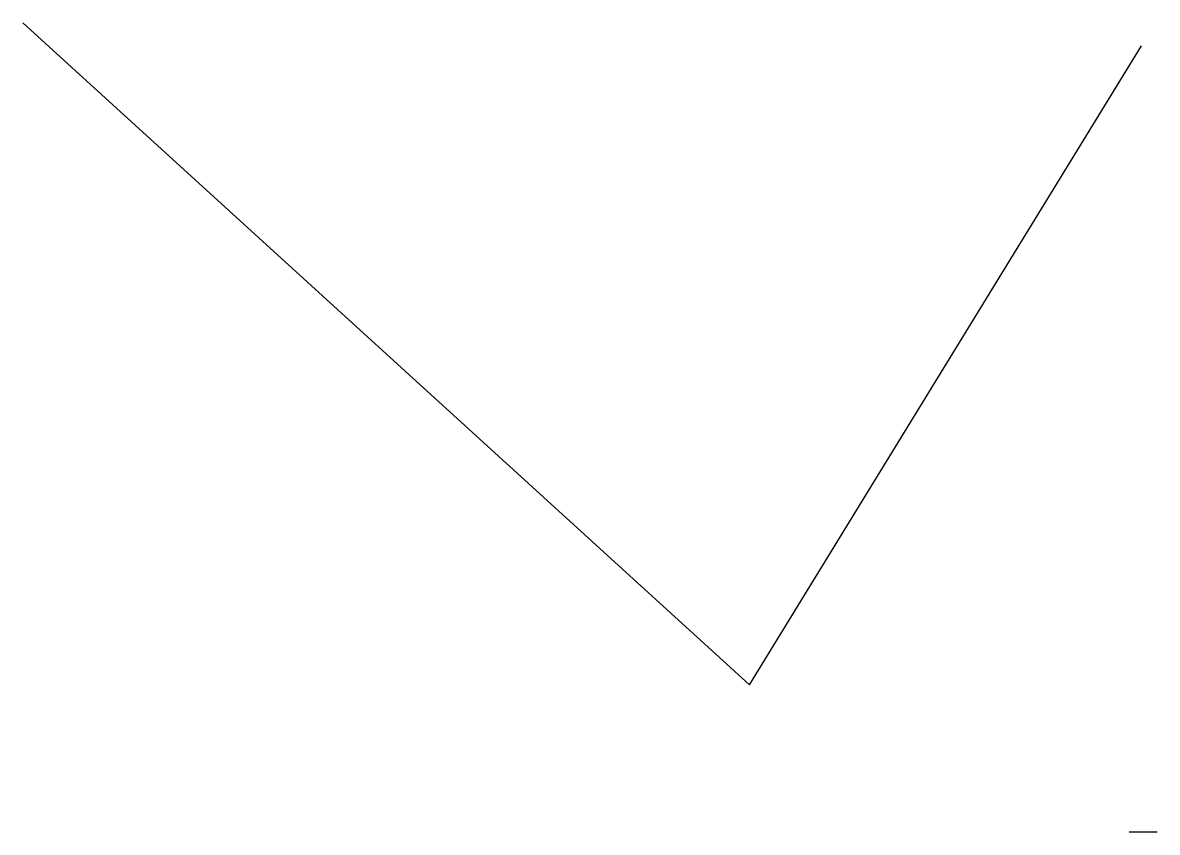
# Model space of a CAD drawing. Header units: metres. Extents: x -121 to 254, y 38 to 305.
import ezdxf

# ---------------------------------------------------------------- set-up
doc = ezdxf.new("R2010")
doc.units = ezdxf.units.M

msp = doc.modelspace()

# ---------------------------------------------------------------- linework, layer by layer
for p, q in [((-120.53, 305.16), (119.28, 86.62)), ((119.28, 86.62), (248.62, 297.49)), ((253.88, 38), (244.54, 38))]:
    msp.add_line(p, q)

doc.saveas('drawing.dxf')
